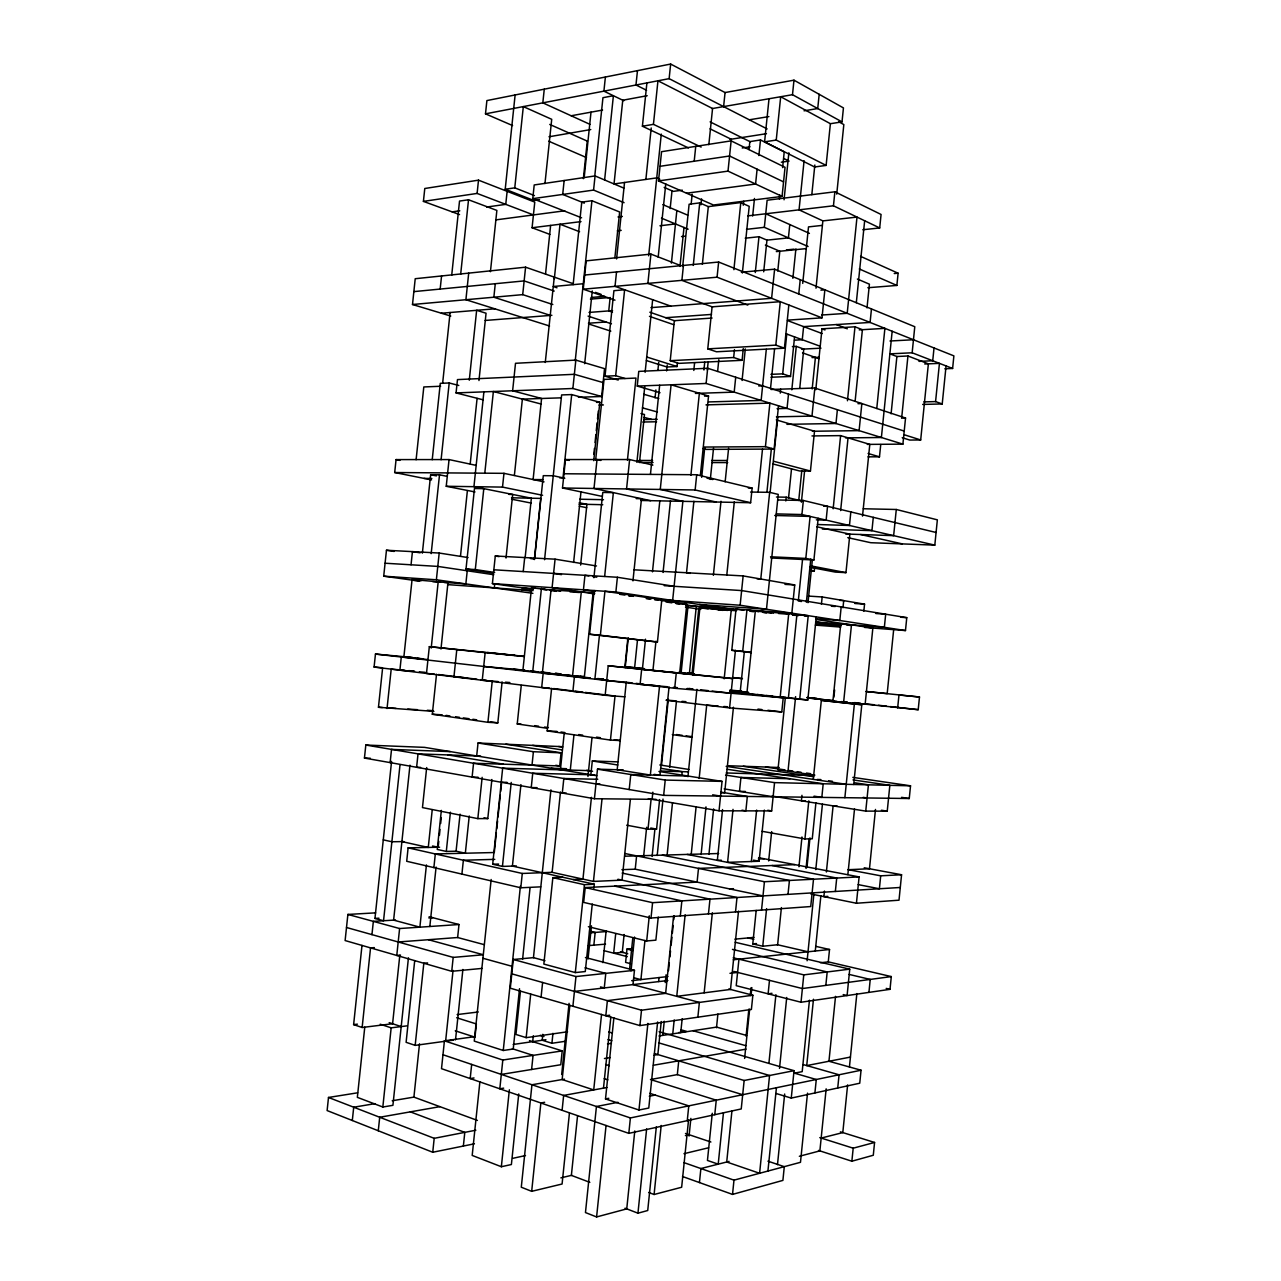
<?xml version="1.0" encoding="UTF-8"?>
<svg xmlns="http://www.w3.org/2000/svg" width="1281" height="1281" viewBox="0 0 1281 1281"><rect width="100%" height="100%" fill="white"/><g stroke="black" fill="none" stroke-linecap="round" stroke-linejoin="round"><path stroke-width="1.5" d="M813.291 779.376L821.329 700.371L861.793 704.726L853.706 784.484M840.64 510.575L848.038 437.846M806.037 868.422L809.048 838.831M806.966 867.493L809.976 837.886M777.487 1164.653L784.661 1094.006M855.132 401.097L862.401 329.697L854.987 326.799L822.002 328.817L815.789 389.728M815.917 802.819L812.266 838.799L804.932 838.943L762.019 831.289M867.013 307.888L869.415 284.19L857.389 279.018M776.078 1093.494L791.258 1098.089L794.044 1070.676L659.123 1031.717M738.945 959.165L736.223 985.681L801.009 1002.238L803.779 974.873L849.751 969.157L847.093 995.545L843.218 994.584M841.185 606.906L839.808 620.5L816.237 618.739M850.84 511.92L849.463 525.482L817.47 524.521M871.464 308.929L870.087 322.444L803.619 326.623L802.274 339.721L794.46 340.17M862.77 229.747L879.695 227.954L881.072 214.471L834.876 191.798L767.127 200.22L764.357 227.329L808.071 246.512M815.773 869.655L822.434 804.164M872.953 627.082L865.139 704.246L843.619 702.34L832.906 701.139L840.736 624.007M809.784 567.227L835.308 572.095L845.956 572.639L849.863 534.161L816.718 526.747M807.11 960.766L813.883 894.202M833.899 697.136L834.636 689.979M842.978 607.754L843.715 600.613L839.792 600.357M809.448 1000.205L802.194 1071.637L794.364 1073.19M815.276 951.014L820.881 895.739M813.467 999.244L806.726 1065.584L850.44 1057.081M824.452 891.064L823.891 896.636L827.798 896.38M826.389 871.993L833.098 805.877L837.053 805.893M843.619 702.34L851.481 624.824M862.513 516.115L869.799 444.379L840.608 435.62L811.978 435.94M876.764 408.495L884.899 328.352L859.231 329.89M807.51 1093.157L800.481 1162.315L733.981 1180.153L683.91 1162.604M814.908 1092.949L816.285 1079.499L793.644 1072.934M825.829 985.393L827.19 971.975L732.444 949.381M835.356 891.464L836.717 878.045L772.075 865.524M844.868 797.679L854.363 704.07L861.793 704.726M873.29 517.332L871.945 530.654L822.322 529.053M892.168 331.251L881.392 437.51L845.54 437.878M820.448 962.768L828.263 961.871L829.528 949.493L816.077 946.419M863.842 611.165L864.547 604.152L822.162 596.962L808.343 596.081M867.958 456.837L879.487 456.821L880.736 444.555M867.845 287.729L896.876 285.439L898.109 273.221L860.576 256.36M891.096 413.811L896.892 356.502L889.895 353.86M826.165 1088.834L819.872 1150.882L799.344 1156.279M828.951 1061.26L835.532 996.362M847.862 874.619L854.523 808.952M901.712 417.558L907.941 355.99L896.892 356.502M837.726 1088.001L839.071 1074.791L803.219 1064.575M810.873 893.978L856.429 903.249L859.103 876.909L758.608 857.694M772.043 796.077L865.748 811.113L868.422 784.821L854.747 782.787M863.266 508.749L896.284 509.486L893.642 535.65L845.588 534.001M867.317 444.395L902.897 444.139L905.539 418.022L814.844 388.015L770.954 389.488M584.728 275.031L718.641 262.029L953.881 355.878L952.616 368.464L912.152 352.787L914.778 326.719L774.605 269.186L741.363 272.213M847.622 1084.895L842.802 1132.596L821.169 1138.072M849.431 1067.009L856.861 993.576M875.483 809.448L869.479 868.758L848.374 869.703M893.578 630.524L887.189 693.597L866.42 691.532M902.24 437.702L909.766 440.056L920.687 439.959L928.373 363.836L907.941 355.99M851.865 1161.21L853.194 1148.192L874.571 1142.46L873.29 1155.254L851.865 1161.21L818.495 1150.434M828.471 1061.116L861.056 1070.227L859.743 1083.214L791.258 1098.089M868.934 992.391L870.231 979.421L849.079 974.409M856.429 903.249L899.006 900.191L901.568 874.747L880.704 875.82L879.39 888.758L858.158 884.611M865.748 811.113L887.237 811.161L889.847 785.317L853.018 779.905M897.661 707.881L898.974 694.991L919.486 697.008L918.205 709.69L852.97 702.885M864.547 627.418L905.475 630.556L906.772 617.666L741.635 590.573L664.215 585.673M934.025 347.952L932.728 360.762L918.957 361.37M946.067 365.934L942.224 403.947L935.578 401.594L939.437 363.356L924.722 363.996M801.009 1002.238L890.023 989.332L891.304 976.586L828.263 961.871M656.064 799.344L594.432 798.736L364.445 758.064L365.822 745.046L663.654 795.373L909.254 798.511L910.535 785.813L852.842 777.375M847.782 537.652L870.776 542.712L934.81 545.13L937.356 519.846L896.284 509.486M629.211 789.56L630.78 774.509L687.993 776.046M683.43 265.455L681.892 280.347L747.784 305.102M694.206 161.23L695.743 146.37M642.438 668.906L645.512 639.187M652.477 571.838L659.843 500.647M615.697 933.705L613.679 953.144L623.479 952.231M691.148 204.111L692.172 194.264M630.364 799.568L622.038 880.143L593.455 881.424L552.127 872.329L522.28 873.466L408.111 847.846L406.701 861.28L520.791 887.781L540.694 886.852M646.409 360.585L666.985 366.99L677.057 366.526L677.457 362.587M603.495 1088.129L610.845 1017.066M657.633 1021.982L648.778 1108.033L638.963 1110.019L605.513 1098.922L613.887 1017.819M622.278 952.343L624.119 934.506M693.261 265.439L699.73 202.878L689.114 204.239L682.677 266.464M652.942 670.363L655.968 641.173M663.062 572.447L670.459 500.871M700.947 204.816L701.556 198.875M617.97 1102.301L596.434 1106.496L585.465 1212.563L596.594 1216.95L606.057 1125.503M657.441 642.021L661.813 599.716L604.936 591.262L600.373 635.248L657.441 642.021L589.596 634.255L594.144 590.525M708.825 144.721L712.556 108.517L657.954 80.783L653.438 124.353L701.155 147.075M632.542 948.548L626.985 949.061L625.608 962.383L631.389 963.872M621.893 869.687L635.232 869.175L636.609 855.884M629.579 969.173L632.83 937.676M702.356 264.35L708.313 206.625L740.802 202.574L749.209 206.353L742.356 273.045M659.539 686.056L650.348 775.037L617.186 769.737L626.249 682.245L632.125 682.917M631.037 970.87L634.527 937.035M643.606 856.669L646.649 827.27M693.806 370.449L694.606 362.683M626.681 825.188L648.01 829.191L651.084 799.472M585.449 957.531L634.463 970.309L632.99 984.593L699.378 1002.415L697.873 1017.178M652.109 799.312L652.846 792.186M672.637 600.485L682.901 501.015M723.605 106.595L725.062 92.552L670.652 64.05L486.892 100.575L485.499 113.833L512.592 125.57M669.066 686.888L659.955 775.293L654.111 774.365M690.891 475.331L699.362 393.267M652.109 856.429L654.911 829.143M661.476 765.494L668.314 699.33M644.951 940.526L640.916 979.629L633.919 977.771M648.01 829.191L656.577 829.111L659.619 799.552M703.926 370.001L704.726 362.187M588.395 926.707L646.697 940.959L649.291 915.851M784.42 348.176L716.511 351.779L707.769 348.864L712.092 306.832L780.289 301.692L775.822 345.133L784.42 348.176L788.84 305.006M657.201 855.484L663.014 799.072M707.336 369.969L708.137 362.171M474.803 1036.665L444.427 1040.829L441.513 1068.674L628.811 1133.349L630.396 1117.945L861.056 1070.227M639.908 1025.585L641.509 1010.213L752.86 995.225L751.403 1009.428L639.908 1025.585L510.302 988.195L513.297 959.501L533.953 957.596M794.909 864.643L698.497 868.39L697.088 882.129L585.209 887.573L583.672 902.4L651.004 918.029L652.589 902.689L900.287 887.477M663.654 795.373L665.223 780.065L722.052 781.394L719.041 810.809L648.362 798.655M375.461 654.063L674.687 688.281L676.272 673.005L732.604 678.562L608.219 665.752L605.16 695.279L374.084 667.049L375.461 654.063L404.636 656.753M693.886 501.239L686.52 572.751L690.315 573.392M696.704 474.739L752.139 488.109L750.634 502.728L695.135 489.966L696.704 474.739L563.976 473.762M902.897 444.139L706.119 383.467L707.688 368.271L638.755 371.394L637.233 386.077L660.003 392.723M820.897 290.13L824.868 289.81L822.002 317.848L717.072 277.192L718.641 262.029M782.067 196.409L728.008 171.126L731.131 140.862L661.556 151.686L658.514 180.925L713.453 205.008L782.067 196.409L785.045 167.331L731.131 140.862M669.643 767.511L676.384 702.036M679.699 672.685L686.76 604.232L660.179 600.309M700.355 475.427L708.537 396.021L671.084 384.796L660.259 489.438L716.191 502.024M681.156 672.525L687.993 606.169M701.684 477.349L704.726 447.79M634.784 1130.947L626.745 1208.88L596.594 1216.95M658.258 917.116L655.872 940.158L646.697 940.959M638.963 1110.019L647.898 1023.391M667.065 855.468L672.509 802.675M717.616 371.458L718.817 359.705M689.418 673.358L696.175 607.674M658.61 981.518L659.01 977.563M710.315 479.43L713.533 448.094M698.785 608.491L692.092 673.422L688.249 673.021M681.844 775.149L682.213 771.658L660.74 768.328M733.885 269.683L740.802 202.574M692.973 675.183L699.922 607.738L736.159 610.765M625.032 1208.207L637.954 1213.187L646.633 1128.929M743.284 205.232L743.685 201.261M749.017 149.557L749.833 141.615L760.498 139.965L784.228 151.895L782.611 167.603M661.252 1021.501L657.842 1054.567L653.999 1055.208M665.255 982.591L666.056 974.809M673.566 916.219L665.64 993.351L607.386 1000.637L605.817 1015.753L609.708 1015.225M687.929 776.702L696.912 689.354M668.506 970.662L669.322 962.8M669.931 956.907L670.523 951.014M671.132 945.122L671.949 937.276M672.349 933.337L673.165 925.49M673.758 919.598L674.174 915.659M662.821 1035.016L664.247 1021.229M743.284 348.592L742.083 360.313L733.661 357.511L734.477 349.649M656.32 1126.96L647.722 1210.513L637.954 1213.187M713.373 575.345L720.995 501.271M680.307 915.931L681.86 900.895L614.816 886.132M735.71 377.238L734.189 392.13L695.407 393.411M757.103 169.188L755.582 184.032L686.52 193.207M725.158 481.784L728.601 448.318M752.668 216.025L754.477 198.475M758.88 155.561L760.498 139.965M648.65 1192.467L654.095 1194.5L661.204 1125.455M672.765 1033.815L674.19 1019.964M691.196 854.555L696.063 807.206M685.143 914.794L676.752 996.346L730.506 989.444L738.513 911.111M699.154 778.48L706.696 705.158L718.145 706.055M826.117 165.409L776.238 140.061L780.689 96.732L830.392 123.697L826.117 165.409L814.636 166.994L764.597 141.839L769.016 98.749M742.067 380.473L745.302 348.912M755.294 272.549L758.976 236.729L745.206 238.202M726.791 575.073L734.317 501.72M680.739 1032.598L682.165 1018.811M714.766 1114.694L716.255 1100.187L650.508 1079.531L677.329 1074.615L678.738 1060.844M701.107 854.475L705.991 806.902M763.7 271.812L766.951 240.155L758.976 236.729M724.181 678.818L731.243 610.028M708.953 854.251L713.597 808.919M751.355 652.637L731.803 650.3L736.031 609.099L743.829 610.268M779.392 199.019L779.793 195.096M687.256 1120.667L688.778 1105.871L649.755 1093.333M708.457 913.897L709.978 899.166L617.922 879.262M666.264 700.275L729.594 707.929L735.438 650.332M905.475 630.556L740.13 605.24L743.14 575.922L634.031 569.805M766.31 349.329L761.138 400.441L708.633 401.93M774.605 269.186L771.61 298.329L650.892 307.648M793.98 80.175L843.442 107.924L842.017 121.887L792.491 94.698L793.98 80.175L725.062 92.552M688.554 1119.93L681.652 1187.247L654.095 1194.5M784.052 199.788L788.872 152.807M689.066 1136.055L690.875 1118.393M722.548 809.56L717.344 860.352L721.315 860.208M777.775 271.076L779.809 251.236L765.381 245.103M704.15 992.823L712.348 912.841M733.437 707.24L724.662 792.763L720.819 792.699M758.096 492.16L762.499 449.119M750.506 652.253L742.708 651.308L746.951 609.9L758.608 611.645M770.554 388.175L774.605 348.56M747.976 692.316L740.258 691.452L744.293 652.157M778.528 405.789L774.092 449.055L765.43 446.669L769.881 403.131L705.975 404.876M789.785 224.575L788.423 237.882L766.711 240.171M733.02 809.352L727.592 862.353L759.121 861.248L764.341 810.088M766.919 492.224L771.386 448.478M750.586 492.048L769.657 492.336L760.786 579.012L756.975 578.804M699.442 1182.571L700.883 1168.544L729.065 1161.403M770.169 491.92L777.855 416.805M780.289 393.123L780.689 389.168M804.084 160.701L799.056 209.844L822.434 220.684M794.572 336.903L790.521 376.47L782.691 373.86L786.758 334.069M792.875 278.297L795.885 248.882M716.495 1027.762L717.904 1014.008M712.284 1113.269L707.448 1160.442L718.209 1164.157L723.461 1112.773M735.518 911.96L736.991 897.501L622.134 873.082M788.504 394.1L787.046 408.415L777.103 408.671M798.752 293.99L800.225 279.706M819.183 94.314L817.726 108.549L804.052 110.807M791.818 389.824L796.27 346.382L792.395 346.591M802.723 283.389L808.503 226.897L822.226 225.392M811.818 194.664L814.844 165.025M785.797 500.951L786.182 497.204L776.462 497.028M751.371 861.521L756.639 810.072M788.504 498.357L791.514 468.878M799.744 388.335L803.763 349.072L796.27 346.382M731.931 1110.931L726.711 1161.995L759.601 1173.284L769.561 1075.496L658.738 1042.862M815.997 288.209L822.866 220.892L857.005 217.081L847.205 313.317L821.601 315.046M781.41 907.572L777.631 944.754L762.755 946.227L752.78 943.905L756.19 910.423M798.736 500.519L801.762 470.896M780.177 697.264L788.728 613.583L755.31 611.149L746.871 693.517L788.407 698.001L796.894 614.832L788.728 613.583M746.07 1036.329L748.857 1009.124M750.234 995.529L751.034 987.747M812.17 388.976L815.405 357.431M744.613 1058.426L749.641 1009.236M751.034 995.465L751.851 987.587M801.41 502.2L804.58 471.04M682.485 1176.502L732.524 1194.404L733.981 1180.153M794.044 1070.676L744.149 1080.491L741.235 1108.946L628.811 1133.349M761.538 910.086L764.437 881.728L859.103 876.909M719.041 810.809L771.674 810.921L774.557 782.627L910.535 785.813M729.594 707.929L781.778 711.948L783.219 697.825L730.25 691.836M743.14 575.922L794.732 584.953L791.85 613.151L685.751 605.465M934.81 545.13L801.922 514.546L803.363 500.471L777.775 499.974M814.844 388.015L811.978 416.101L776.414 416.837M879.695 227.954L833.451 205.793L834.876 191.798M768.664 860.944L771.658 831.609M814.844 775.133L777.983 769.689L785.349 697.472M836.733 194.12L843.827 124.577L838.783 121.807M772.667 463.882L799.6 470.976L810.441 471.04L814.508 431.233L776.286 419.88M762.755 946.227L766.598 908.629M802.53 559.477L798.303 600.981L801.522 601.51M818.159 518.277L813.915 559.989L805.813 558.404L810.104 516.419L774.765 515.49M795.613 696.64L788.007 771.178L791.93 771.306M806.357 602.294L810.761 559.076M769.481 980.365L768.12 993.832L771.995 993.303M807.991 602.678L812.378 559.669M778.624 696.896L799.712 699.266L808.231 615.665L792.379 614.496M810.841 570.814L814.3 571.006L814.684 567.211M768.904 1063.326L775.902 994.713M788.007 894.362L789.432 880.463L662.341 855.132M799.712 699.266L807.815 699.986L816.269 616.898M837.374 409.728L835.981 423.499L786.934 424.331M801.954 795.309L801.41 800.785L805.397 800.817M821.425 604.232L822.162 596.962M833.162 508.781L840.608 435.62M767.927 1171.042L776.414 1087.745M856.316 302.716L864.659 220.748M798.944 866.741L801.97 836.989M779.505 1068.418L786.726 997.467M847.462 400.761L854.987 326.799M804.932 838.943L808.807 800.865M484.794 473.185L493.377 391.506L541.03 404.011M534.417 195.577L514.77 187.843L523.321 106.595L551.711 119.309L544.969 183.535M494.658 572.463L475.299 569.565L483.802 488.653L474.466 488.509L466.012 569.004L493.137 573.055M441.337 810.393L437.237 849.431L446.3 851.433L450.416 812.202M446.3 851.433L456.068 851.208L460.071 814.156M357.623 1092.805L328.496 1097.465L327.119 1110.563L432.738 1152.26L434.195 1138.329L475.859 1130.21M375.621 912.857L347.888 914.442L345.117 940.558L451.729 971.302L453.186 957.403L483.369 954.777L428.446 939.71M461.913 874.106L463.37 860.24L494.77 859.359M523.817 656.48L485.147 652.621L482.248 680.259L498.149 681.572M533.104 589.404L492.4 583.592L495.283 556.002L555.073 559.173L596.498 565.978M542.616 495.283L502.52 487.1L503.961 473.33L394.692 472.529L396.069 459.591L449.055 459.575L476.324 465.419M552.816 304.526L522.712 294.63L525.578 267.185L415.22 278.714L412.498 304.51L450.768 316.055M581.606 217.802L532.768 198.651L534.209 184.96L595.057 175.929L623.815 188.099M544.265 89.174L542.824 102.848L589.933 124.337M453.042 970.39L445.612 1041.197L415.172 1045.376L406.109 1042.318L414.708 960.622M469.246 815.981L465.339 853.226L456.18 851.208M398.183 941.983L457.637 937.516L458.998 924.53L429.135 916.732M476.676 755.95L478.037 743.012L562.535 746.679M494.306 587.915L494.69 584.216M549.901 234.407L532.079 227.746L534.769 202.11L478.502 180.157L424.78 188.499L423.419 201.389L459.543 214.567M426.685 767.559L422.474 807.59L477.829 818.623L482.152 777.327M436.517 674.286L432.305 714.238L487.917 722.308L492.24 681.076M514.386 475.427L522.376 399.112M455.524 1039.836L462.889 969.461M506.011 558.036L512.672 494.45L508.957 494.386M477.829 818.623L487.789 818.591L491.872 779.505M487.917 722.308L497.813 722.868L502.104 681.892M545.53 274.006L550.622 225.424M471.664 1064.431L470.191 1078.57L474.034 1077.945M523.224 571.582L524.698 557.555M564.152 180.525L562.695 194.44L584.312 203.135M463.37 1146.047L464.795 1132.372L410.336 1111.86M491.167 879.503L474.258 1041.101L503.257 1050.484L513.233 1049.011L519.526 988.708M516.355 865.956L502.44 866.404L492.689 864.243L501.223 782.707M545.274 362.475L554.273 277.144M496.355 832.794L494.29 852.522L435.316 853.947L433.875 867.605M496.772 828.839L497.604 820.945M498.005 817.006L500.279 795.293M500.695 791.354L501.528 783.46M525.194 557.107L531.359 498.213L473.938 486.668L483.898 391.858M554.305 278.938L560.021 224.239L579.572 231.717M546.779 728.216L517.236 723.973L521.271 685.415M534.353 559.573L540.742 498.405L511.503 497.797M479.879 1081.917L472.193 1155.43L501.351 1166.735L511.391 1164.525L518.741 1093.958M502.44 866.404L511.231 782.435M560.582 591.198L531.535 587.755L522.888 670.459L548.188 672.973M534.561 559.157L543.288 475.667L553.344 475.747L564.793 478.261M583.367 178.667L587.29 141.118M584.168 177.723L591.005 112.152M520.935 784.629L512.416 866.084L594.32 884.226L593.904 888.197M532.736 671.58L541.415 588.427M544.569 559.701L561.622 394.932L571.694 394.58L599.828 402.282L593.744 460.68M573.135 284.654L581.766 202.11L591.934 200.733L619.636 211.989L614.88 257.689M532.015 765.061L533.408 751.723L561.062 752.812L559.701 765.926L473.554 763.252L472.097 777.103L478.053 777.231M542.439 672.461L551.054 589.82M503.257 1050.484L520.406 886.164M571.694 394.58L563.016 477.861L559.669 477.829M575.217 360.906L591.934 200.733M594.816 175.641L602.951 97.692L613.391 95.723L604.616 179.981M501.303 1074.423L560.774 1064.735L562.199 1050.884L502.809 1060.044L499.814 1088.802L503.657 1088.145M520.791 887.781L522.28 873.466M555.073 559.173L552.095 587.659L594.416 593.84M602.326 496.42L562.503 487.997L565.465 459.543L629.611 459.527L652.862 465.115M575.842 360.105L604.536 368.64L601.638 396.502L572.879 388.495L575.842 360.105L515.506 363.292L512.624 390.785L541.575 398.487L533.104 479.542L542.904 479.638M614.992 300.17L583.239 289.202L586.202 260.86L650.924 254.102L679.09 264.975M624.071 202.686L593.583 190.084L595.057 175.929M605.385 77.02L603.911 91.143L623.799 100.735M522.584 959.389L530.046 887.797M584.68 363.708L592.27 290.947M501.351 1166.735L509.358 1089.811M614.272 739.697L620.196 740.562L610.445 740.082L547.179 730.907L551.615 688.313M520.454 991.126L515.939 1034.456L526.171 1037.658L567.563 1031.781M573.616 562.439L580.982 491.824M550.926 789.865L533.456 957.644L544.985 960.734M526.171 1037.658L530.702 994.088M580.613 565.049L586.938 504.346L579.188 502.76M564.216 733.212L560.55 768.504L570.285 770.105L573.984 734.637M532.688 1041.629L533.296 1035.801M593.824 454.371L594.432 448.446M595.041 442.537L595.873 434.643M596.273 430.704L597.106 422.826M597.506 418.871L598.339 410.993M610.14 297.464L608.747 310.915L612.478 312.164M531.599 1069.491L533.072 1055.384L512.4 1048.739M552.127 872.329L560.486 791.978M572.559 675.888L581.302 591.918M595.649 460.103L604.04 379.416L635.968 378.071L627.434 460.199M616.577 258.938L624.536 182.462M562.759 877.229L552.848 877.645L543.849 964.081L575.313 972.583L585.273 971.542L592.27 904.066M618.211 380.041L605.016 376.182L613.919 290.691L624.616 289.746L615.681 375.717L625.08 378.487M541.078 997.082L542.6 982.479M616.529 271.94L615.024 286.352L670.748 306.111M637.474 70.647L635.968 84.994L646.585 90.278M542.808 1034.311L542.199 1040.252L551.919 1043.278L564.889 1041.357M593.904 577.731L602.775 492.448L613.359 492.641L604.648 576.418M584.28 677.697L593.263 591.246M564.457 1079.146L531.951 1084.751L521.287 1187.215L531.679 1191.33L540.87 1102.989L544.649 1102.284M688.457 147.923L642.405 126.227L646.905 82.913M551.919 1043.278L552.96 1033.319M645.88 179.42L651.228 127.972M599.428 635.44L594.912 678.914L608.379 680.115M587.963 776.462L592.014 737.52M590.861 774.749L592.302 760.978L617.794 761.875M561.686 1074.487L569.068 1003.343M569.853 1005.281L562.151 1079.531L593.727 1089.923L601.542 1014.408M591.438 797.342L582.951 879.118L573.167 879.535M648.65 255.8L661.284 134.089M575.313 972.583L584.44 884.691L594.32 884.226M562.103 1110.323L563.64 1095.431L606.922 1087.505M572.895 1006.258L575.97 976.554L634.463 970.309M594.432 798.736L597.49 769.16L623.287 769.913M736.943 610.076L615.873 592.014L617.394 577.267L493.842 569.789M629.611 459.527L626.569 488.942L682.869 501.335M650.924 254.102L647.882 283.405L712.604 307.008M767.127 128.933L669.13 78.653L670.652 64.05M645.128 372.275L652.653 299.69M569.437 1113.141L562.087 1184.012L531.679 1191.33M593.455 881.424L601.99 799.2M636.897 462.377L644.727 386.83M658.178 257.209L665.768 183.92M610.445 740.082L615.008 696.047L585.289 692.429M588.027 959.005L591.47 925.827M639.539 462.121L644.471 414.516L640.98 413.555M593.856 945.138L595.169 932.44L589.532 931.047M670.155 208.579L672.013 190.773M577.523 1116.039L571.374 1175.382L589.82 1182.347M632.958 580.869L641.477 498.693L636.209 498.597M627.786 638.883L624.904 666.664L643.895 668.746M625.208 667.609L628.282 637.874M655.055 397.831L655.872 389.952M657.906 370.273L658.722 362.395M671.404 263.133L676.848 210.564M650.444 474.402L659.667 385.229M602.871 962.623L606.153 930.871M634.623 667.705L637.442 640.468M666.584 370.914L667.193 365.053M742.083 360.313L678.77 363.372L670.219 360.666L674.366 320.682L712.092 318.04M679.971 266.432L684.006 227.474M418.935 581.046L383.708 576.178L386.462 550.254L439.191 553.04L468.109 557.571M433.891 711.387L378.455 707.272L382.603 668.09M399.8 955.322L392.594 1023.743L362.139 1027.49L353.62 1024.624L361.995 945.426M387.038 708.521L391.201 669.13L404.828 670.283M416.101 459.735L423.803 386.958L440.632 386.254M352.307 1120.507L353.716 1107.216L375.077 1103.63M362.139 1027.49L370.545 947.892L374.34 947.604M371.954 934.634L373.347 921.375L395.493 919.998M390.129 762.611L391.522 749.401L450.239 751.595M411.041 564.793L412.434 551.631L420.152 552.816M440.168 289.058L441.561 275.959M400.008 764.869L383.547 920.751L374.965 918.429L391.57 761.378M364.765 1027.154L357.351 1097.353L382.827 1107.024L392.915 1105.311L408.447 957.804M440.968 649.035L447.966 582.679L412.066 579.508L403.883 656.865L428.11 659.635M422.362 553.168L430.64 474.723L439.511 474.803L447.213 476.372M432.225 459.703L440.28 383.355L449.199 382.971L458.774 385.469M451.713 275.223L459.527 201.069L468.526 199.772L496.868 210.42L490.431 271.7M442.65 383.163L450.111 312.516M431.185 553.632L439.511 474.803M441.096 459.703L449.199 382.971M460.664 274.278L468.526 199.772M409.968 765.157L393.619 920.126L419.88 927.172L426.429 864.947M378.279 1130.771L379.704 1117.256L439.895 1106.656M458.998 924.53L399.608 928.533L396.774 955.45L400.553 955.146M514.914 655.392L429.327 646.665L426.493 673.454L434.275 674.094M383.708 576.178L436.373 579.781L439.191 553.04M474.995 491.952L446.236 486.268L449.055 459.575M483.209 399.848L456.068 392.915L457.477 379.592L574.368 374.308L603.095 382.571M468.702 273.125L465.9 299.722L549.581 326.014M533.424 214.92L477.108 193.431L478.502 180.157M382.827 1107.024L391.169 1027.842L407.166 1025.841M431.201 648.074L438.246 581.318M469.278 380.217L476.644 310.306L486.059 313.221L478.966 380.553M432.241 809.624L428.27 847.446L401.914 841.601M460.487 556.178L467.389 490.623M470.207 463.834L477.092 398.391M415.172 1045.376L423.819 963.248L427.598 962.912M456.805 649.595L453.938 676.8L463.642 677.601M495.283 283.709L493.858 297.224L550.494 315.414M539.525 199.644L533.809 200.444L505.21 189.252L515.122 94.97M429.824 926.499L436.084 867.061M438.791 841.313L438.166 847.237L432.514 846.004M439.415 835.372L440.04 829.431M440.664 823.507L441.288 817.566M467.229 570.782L465.852 583.912L444.219 582.407M507.132 191.317L505.755 204.368L486.62 207.042M392.226 1100.747L413.907 1097.112L419.511 1043.823M732.524 1194.404L782.899 1180.393L784.292 1166.671L767.943 1161.178M683.974 1153.685L708.569 1147.776M560.87 1177.863L571.854 1175.269M685.399 1135.607L689.21 1134.742M512.624 1158.36L525.498 1155.558M432.738 1152.26L474.434 1143.805M649.291 1096.216L655.167 1095.063M485.499 113.833L669.13 78.653M605.513 1098.922L608.795 1098.297M647.209 95.707L622.758 100.238L614.031 183.968L656.737 177.883L659.811 179.228M571.15 115.77L602.566 110.054M548.973 136.779L590.765 129.557M712.028 108.597L792.491 94.698M653.39 1065.248L746.07 1049.139M642.405 126.227L653.438 124.353M749.321 119.79L768.872 116.587M604.44 1058.522L610.316 1057.562M729.93 139.405L766.47 133.688M830.36 123.713L842.017 121.887M607.498 1043.903L611.437 1043.294M658.978 1035.977L716.559 1027.106L746.615 1035.464M764.597 141.839L776.238 140.061M678.818 1032.55L686.536 1031.365L680.932 1029.78M742.227 147.972L750.042 146.787M423.419 201.389L477.108 193.431M505.21 189.252L514.77 187.843M660.035 166.306L729.578 155.994L783.556 181.87M513.217 1044.463L545.914 1039.708M781.298 162.207L789.048 161.102L783.78 158.492M532.768 198.651L593.583 190.084M658.514 180.925L728.008 171.126M452.145 211.861L459.799 210.789M447.597 1040.925L453.538 1040.108M682.309 190.164L673.31 191.381L664.166 187.394M891.304 976.586L802.386 988.548L733.773 971.462M495.763 219.9L564.761 210.789M532.079 227.746L580.998 221.613M618.034 216.969L622.358 216.425M457.141 1014.568L478.293 1011.99M353.62 1024.624L357.415 1024.159M617.33 230.804L621.205 230.356M659.955 225.776L675.455 223.935M747.864 215.881L833.451 205.793M574.432 991.414L667.849 980.541M729.978 973.304L737.584 972.423M631.693 980.67L667.897 976.554M681.524 236.569L685.383 236.136M746.471 229.331L764.357 227.329M733.244 959.773L829.528 949.493M786.454 249.923L794.124 249.155M776.334 251.588L805.765 248.658M413.859 291.62L524.153 280.907L554.225 291.075M752.78 943.905L756.479 943.553M451.729 971.302L481.944 968.42M583.271 283.725L553.216 286.512L556.995 287.793M734.894 939.149L754.045 937.388M412.498 304.51L522.712 294.63M583.239 289.202L717.072 277.192M588.235 945.634L605.529 944.129M591.117 297.48L604.728 296.311M590.413 299.13L608.171 297.64M894.234 273.542L898.109 273.221M441.433 313.237L494.786 308.801M589.564 932.872L606.826 931.511M485.179 320.458L551.887 315.302M589.036 312.436L612.558 310.61M588.427 323.244L605.913 321.979M665.752 317.704L711.499 314.421M651.004 918.029L810.729 906.548L813.499 879.23L687.192 854.427M787.767 320.122L822.002 317.848M428.815 917.933L432.77 917.676M374.965 918.429L378.952 918.189M707.769 348.864L775.822 345.133M729.513 888.902L733.485 888.678M890.007 341.002L913.465 339.753M801.586 349.185L820.993 348.16M670.219 360.666L733.661 357.511M811.994 357.591L818.831 357.271M890.327 353.828L912.152 352.787M605.016 376.182L615.681 375.717M770.938 374.34L782.691 373.86M944.802 368.784L952.616 368.464M770.97 377.238L790.521 376.47M456.068 392.915L572.879 388.495M637.233 386.077L706.119 383.467M758.736 385.965L762.627 385.837M522.12 399.128L561.286 397.831M578.388 397.27L601.638 396.502M758.352 858.959L764.197 858.766M704.582 396.149L708.537 396.021M492.689 864.243L498.613 864.051M596.482 402.378L599.828 402.282M598.948 405.068L603.399 404.94M625.176 856.204L718.657 853.514M857.95 403.675L861.857 403.563L859.103 430.64L812.362 431.265M923.809 401.898L935.578 401.594M922.672 404.428L942.224 403.947M643.863 419.56L657.297 419.287M408.111 847.846L439.607 847.205M642.758 422.025L656.577 421.769M901.584 418.102L905.539 418.022M403.771 841.569L391.89 841.761L383.275 839.856M703.605 447.053L765.43 446.669M774.092 449.055L706.439 449.407L702.917 448.478M638.771 460.455L652.573 460.471M711.596 460.471L727.304 460.487M639.283 462.473L653.054 462.489M712.012 462.569L727.704 462.585M423.995 478.389L431.825 478.47M748.312 488.061L752.139 488.109M566.298 793.099L562.311 793.051L563.816 778.512L597.763 779.28M446.236 486.268L502.52 487.1M562.503 487.997L695.135 489.966M537.059 787.655L531.247 787.559L532.736 773.26L594.864 774.861M745.398 791.466L739.505 791.37L740.93 777.455L790.041 778.752M507.02 782.355L501.191 782.243L502.664 768.168L589.772 770.65M595.953 783.94L599.94 784.02M579.669 499.206L603.495 499.702M640.852 500.471L750.634 502.728M823.635 506.219L827.542 506.299L826.133 520.118L816.365 519.846M578.948 504.154L602.759 504.714M776.35 513.889L801.922 514.546M817.07 779.472L820.865 779.569M420.584 767.399L416.613 767.287L418.022 753.869L480.647 756.094M660.868 771.034L687.817 771.819M726.183 772.955L813.947 775.565M551.23 768.232L566.394 768.68M364.445 758.064L370.321 758.256M777.983 769.689L783.892 769.897M727.912 765.718L779.264 767.511M365.822 745.046L424.555 747.367L596.754 775.726M770.538 556.771L805.813 558.404M770.89 557.972L813.915 559.989M547.179 730.907L557.011 731.419M517.236 723.973L521.047 724.181M784.933 584.376L794.732 584.953M385.085 563.224L437.782 566.41L493.761 574.721M432.305 714.238L442.217 714.83M466.012 569.004L475.299 569.565M378.455 707.272L382.362 707.512M386.27 707.753L396.021 708.361M407.742 709.082L417.494 709.674M427.262 710.282L433.106 710.651M854.811 603.495L864.547 604.152M831.353 606.249L835.292 606.505M492.4 583.592L615.873 592.014M413.235 580.261L421.033 580.805M432.722 581.622L440.52 582.15M521.767 587.787L533.681 588.62M541.607 589.164L545.578 589.436M549.549 589.724L593.007 592.735M570.029 591.854L579.46 592.511M590.797 593.311L594.688 593.583M629.067 595.969L632.606 596.225M875.868 613.519L885.683 614.207L884.354 627.322L815.629 622.102M447.581 584.616L533.104 590.637M646.184 598.611L649.963 598.884M654.671 599.204L740.13 605.24M900.927 617.25L906.772 617.666M654.895 599.924L658.418 600.181M699.41 604.472L766.486 609.276L778.24 494.402L769.657 492.336M676.24 603.479L686.76 604.232M763.54 612.398L771.386 612.975M778.512 613.487L789.048 614.256M717.952 609.676L727.72 610.397M792.555 615.152L798.479 615.585M804.404 616.017L808.359 616.305M815.709 623.671L841.169 625.624L815.613 621.813M815.373 625.128L840.656 627.082M723.877 706.488L727.704 706.792M582.807 692.124L572.895 691.324L574.4 676.816L590.253 678.241M605.16 695.279L624.888 696.832M666.312 700.115L676.128 700.883M682.02 701.348L685.943 701.668M505.499 682.181L509.87 682.533M549.645 688.169L541.687 687.513L543.176 673.246L583.88 676.912M374.084 667.049L381.882 667.705M408.719 670.62L414.564 671.116M413.523 671.34L399.896 670.203L401.289 657.009L422.682 658.978M419.351 671.836L425.196 672.333M606.698 680.515L626.393 682.261M730.282 691.516L749.257 693.213M843.09 701.572L846.917 701.908M832.906 701.139L836.829 701.492M842.722 702.02L846.645 702.356M667.529 686.76L640.1 684.326L641.653 669.306L698.401 674.927M673.406 687.273L677.329 687.625M687.112 688.489L692.989 689.018L689.13 688.473M730.01 692.284L749.465 694.014M767.767 695.631L771.034 695.919M674.687 688.281L783.219 697.825M530.574 671.148L538.244 671.852M542.087 672.189L549.773 672.893M559.573 674.014L555.746 673.662L559.541 674.174M729.898 690.075L741.347 691.1M740.258 691.452L748.024 692.14M597.779 678.914L603.559 679.426M807.318 697.681L817.086 698.561L807.078 697.44M589.596 634.255L600.373 635.248M408.527 657.121L412.418 657.473M407.79 657.233L413.667 657.777M483.706 666.44L524.666 670.171M731.803 650.3L742.708 651.308M626.025 666.857L644.311 668.666M687.849 673.005L693.694 673.582M678.802 672.301L694.142 673.822M732.764 677.665L742.452 678.626L732.684 677.521M865.924 691.484L919.486 697.008M687.945 673.085L693.838 673.71M487.533 652.477L524.329 656.4M429.327 646.665L485.147 652.621M608.219 665.752L676.272 673.005M854.571 702.596L860.528 703.253M866.5 703.926L874.459 704.806M878.43 705.255L886.388 706.135M890.359 706.584L918.205 709.69M808.599 697.937L833.531 700.723L807.142 697.921M841.313 701.588L847.141 702.228M821.329 700.371L854.363 704.07M730.186 690.667L748.072 692.685M730.202 691.228L741.827 692.541M780.209 696.88L807.815 699.986M757.119 694.462L761.026 694.91M766.134 695.487L772.763 696.24M555.33 673.262L561.158 673.934M580.229 676.096L583.976 676.528M700.707 689.786L708.313 690.651M712.108 691.083L731.099 693.245M555.618 673.518L559.541 673.95M565.193 674.815L572.719 675.679M576.466 676.112L582.118 676.752M597.651 678.514L603.479 679.186M417.382 658.194L422.97 658.834M513.265 669.13L525.114 670.475M531.055 671.164L536.979 671.836M540.934 672.285L590.061 677.889M597.843 678.77L603.671 679.442M636.033 683.365L643.879 684.262M647.786 684.711L655.632 685.607M757.968 709.098L761.939 709.578M767.879 710.282L781.778 711.948M438.438 674.527L455.732 676.624M459.575 677.105L476.868 679.202M480.711 679.683L486.476 680.371M553.6 688.57L571.422 690.731M575.393 691.228L581.334 691.948M676.464 734.541L682.245 735.342M686.088 735.87L691.868 736.655M672.333 734.621L691.628 737.296M412.066 579.508L419.832 580.581M436.373 579.781L532.896 593.327M521.783 589.852L531.391 591.214M534.641 725.638L538.58 726.199M544.473 727.048L548.412 727.608M531.535 587.755L535.362 588.299M542.984 589.404L546.795 589.949M550.622 590.493L556.338 591.326M446.06 715.39L449.887 715.935M455.636 716.768L459.479 717.328M463.306 717.888L469.054 718.705M472.897 719.265L476.724 719.826M490.143 721.763L497.813 722.868M560.966 731.995L564.905 732.572M578.74 734.557L582.679 735.134M596.514 737.135L600.453 737.696M685.527 607.13L700.771 609.356M619.684 594.304L624.952 595.089M628.779 595.649L633.422 596.338M647.177 598.371L651.1 598.964M595.265 591.534L583.447 589.804L584.953 575.313L588.892 575.922M666.008 601.974L671.885 602.839M675.808 603.415L679.731 603.991M685.607 604.856L722.98 610.38M699.922 607.738L708.185 608.955M765.542 767.031L785.013 769.897M788.904 770.473L792.795 771.05M797.198 771.69L801.025 772.251M806.422 773.051L810.601 773.66M749.673 611.149L753.564 611.742M743.268 766.262L813.755 776.718M828.583 780.737L832.458 781.314M726.151 766.342L846.213 784.308M758 610.701L773.5 613.039M816.221 619.492L872.857 628.042M762.499 612.238L766.39 612.814M846.581 624.888L850.488 625.48M727.144 769.257L823.203 783.764L821.826 797.39L814.027 796.158M901.568 797.342L909.254 798.511M558.66 746.519L562.583 747.111M386.462 550.254L394.18 551.438M532.688 745.382L562.199 749.929M659.811 764.965L688.938 769.449M725.606 775.085L774.557 782.627M863.186 797.358L867.093 797.967M553.584 573.408L561.478 574.641M505.835 744.213L561.062 752.812M592.815 576.546L596.754 577.171M478.037 743.012L533.408 751.723M592.302 760.978L617.794 764.997M658.93 771.466L722.052 781.394M617.394 577.267L674.094 586.298M881.424 810.233L887.237 811.161M495.283 556.002L499.126 556.627M724.181 788.904L773.116 796.766M597.49 769.16L665.223 780.065M530.43 558.484L534.257 559.108M555.762 765.285L559.701 765.926M586.73 770.313L592.559 771.274M720.947 792.154L747.335 796.446L745.862 810.873L741.955 810.2M712.668 794.812L720.546 796.109M447.87 754.925L503.321 764.181M767.783 810.265L771.674 810.921M650.764 828.022L656.577 829.111M864.227 867.781L901.568 874.747M810.505 570.285L814.3 571.006M847.862 869.607L880.704 875.82M810.745 565.882L845.956 572.639M753.452 860.143L759.121 861.248M511.567 499.19L531.071 503.049M394.692 472.529L431.537 479.895M483.962 817.838L487.789 818.591M430.64 474.723L436.421 475.892M579.188 506.171L586.698 507.692M624.968 853.53L764.437 881.728M396.069 459.591L399.96 460.391M635.232 869.175L762.996 895.899M503.961 473.33L544.025 481.864M650.62 500.679L594 488.461L597.01 459.543L600.901 460.455M552.848 877.645L584.44 884.691M860.656 534.529L902.336 543.897M585.209 887.573L652.589 902.689M565.465 459.543L569.244 460.423M748.088 937.932L753.885 939.277M777.087 944.641L808.023 951.783M735.214 942.288L849.751 969.157M886.196 988.404L890.023 989.332M803.363 500.471L936.075 532.48M706.984 478.149L712.764 479.542M786.182 497.204L803.363 501.335M733.212 957.772L803.779 974.873M626.985 949.061L632.766 950.502M620.436 951.879L627.77 953.737M604.104 950.71L627.338 956.635M728.777 989.012L752.86 995.225M774.012 461.368L810.441 471.04M584.969 967.828L605.785 973.384L604.28 987.939L600.501 986.898M457.637 937.516L484.122 944.625M644.119 417.366L651.661 419.399M347.888 914.442L399.608 928.533M513.297 959.501L575.97 976.554M482.937 958.268L512.048 966.306M642.438 407.854L657.425 412.018M346.511 927.492L453.186 957.403M511.808 973.848L641.509 1010.213M693.021 1030.725L745.91 1045.712M643.847 394.292L658.802 398.599M868.086 453.49L879.487 456.821M608.747 1031.958L612.35 1033.03M608.027 1039.596L611.854 1040.732M654.415 1053.526L744.149 1080.491M677.329 1074.615L742.692 1094.711M540.166 1035.352L543.977 1036.521M840.4 1131.844L874.571 1142.46M647.161 357.143L677.057 366.526M456.628 1017.755L476.356 1023.951L474.979 1037.162L455.267 1030.821M529.485 1040.62L562.199 1050.884M605.625 1064.511L609.34 1065.68M903.842 434.627L920.687 439.959M819.792 1137.624L853.194 1148.192M707.688 368.271L904.226 431.073M604.168 1078.682L607.867 1079.867M588.62 323.949L610.813 331.139M588.091 316.119L611.453 323.805M389.184 1022.622L401.209 1026.577M444.427 1040.829L502.809 1060.044M380.217 1024.208L391.169 1027.842M685.479 1133.493L710.891 1142.028M442.97 1054.743L630.396 1117.945M649.467 316.359L673.662 324.653M525.578 267.185L572.719 283.533M595.489 292.388L601.061 294.326M649.851 312.212L674.863 320.858M802.547 352.867L818.943 358.696M786.07 333.813L819.664 346.062M413.907 1097.112L477.413 1120.427M787.431 320.538L822.114 333.556M822.002 328.817L824.996 329.954M836.349 324.557L847.317 328.801M328.496 1097.465L434.195 1138.329M661.444 218.138L688.137 229.187M662.837 204.624L687.689 215.144M548.684 141.198L586.506 157.579M699.73 202.878L708.825 206.849M859.295 268.962L896.876 285.439M549.741 124.433L587.499 141.198M765.75 213.767L809.416 233.382M710.026 128.837L731.131 139.213M710.122 121.871L750.474 141.919"/></g></svg>
